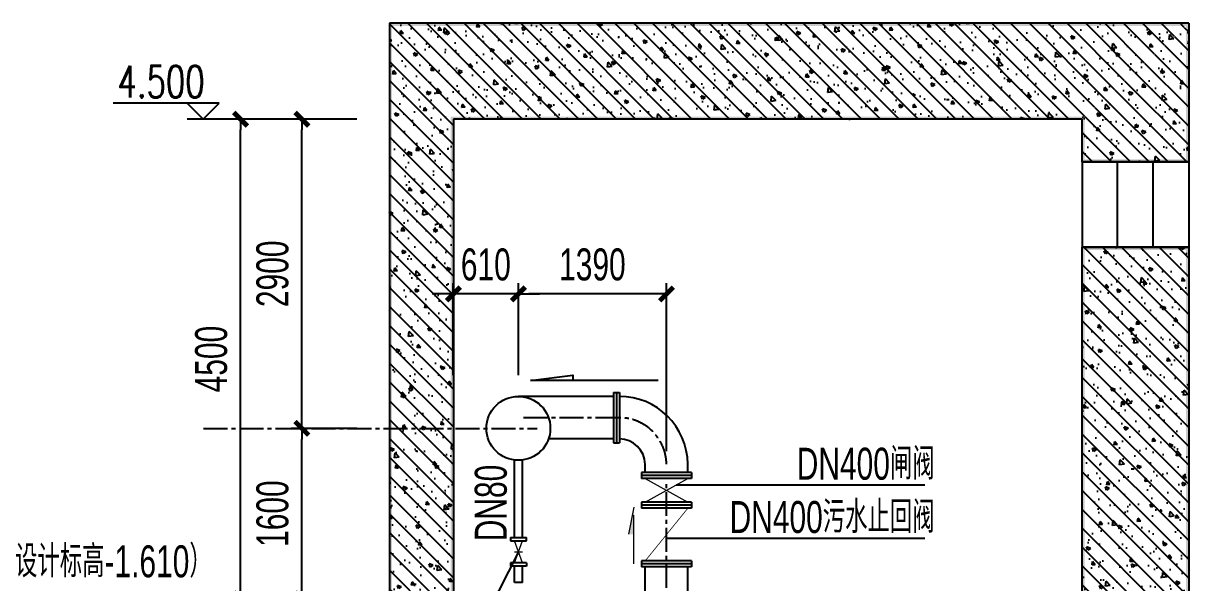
# Model space of a CAD drawing. Extents: x -316592 to 60787, y -138940 to -60306.
# Drawn here: x -6881 to 4054, y -98002 to -92754 of the extents above; entities that cross this region are included whole.
import ezdxf
from ezdxf.enums import TextEntityAlignment as Align

# ---------------------------------------------------------------- set-up
doc = ezdxf.new("R2010")
doc.units = 0
doc.header["$LTSCALE"] = 1000
doc.header["$MEASUREMENT"] = 0
doc.linetypes.add('CENTER2', pattern=[1.125, 0.75, -0.125, 0.125, -0.125])
for name, color, linetype in [('---GPS_废水管_DN', 74, 'Continuous'), ('DIM_ELEV', 4, 'Continuous'), ('DOTE', 8, 'Continuous'), ('PUB_DIM', 7, 'Continuous'), ('PUB_HATCH', 246, 'Continuous'), ('PUB_TEXT', 7, 'Continuous'), ('PUB_WALL', 9, 'Continuous'), ('WALL', 8, 'Continuous'), ('WINDOW', 8, 'Continuous'), ('管道', 4, 'Continuous')]:
    doc.layers.add(name, color=color, linetype=linetype)
doc.layers.add('S-DIM', color=4, linetype='Continuous', lineweight=15)
doc.styles.add('_TCH_DIM', font='simplex1.shx', dxfattribs={"bigfont": 'hztxt.shx'})
doc.styles.add('HZ', font='HZTXT_E.SHX', dxfattribs={"width": 0.7, "bigfont": 'HZTXT.SHX'})
doc.dimstyles.new('LZGPS', dxfattribs={"dimscale": 100, "dimtxt": 3, "dimasz": 1, "dimexe": 1, "dimexo": 2, "dimgap": 1.25, "dimtad": 1, "dimdec": 0, "dimzin": 0, "dimdsep": 46, "dimtxsty": 'HZ', "dimblk": '$dimbk', "dimcen": 2, "dimclrd": 256, "dimclre": 256, "dimazin": 0, "dimtfac": 1, "dimtdec": 0, "dimtix": 1, "dimtmove": 2, "dimatfit": 3, "dimfxl": 0, "dimtolj": 1, "dimtzin": 0, "dimarcsym": 0})
pattern_1 = [(135, (59427.77, -16686.73), (88.38835, 88.38835), []), (130, (59427.77, -16686.73), (-358.6301, -31.3761), [37.5, -412.5]), (185, (59427.77, -16686.73), (69.3757, 376.0961), [30, -330]), (79.5486, (59397.88, -16689.35), (-289.2547, 344.7198), [31.8701, -350.571]), (133.8158, (59427.77, -16586.73), (-533.6205, -82.7595), [56.25, -618.75]), (83.3644, (59383.3, -16593.63), (-467.3314, 487.059), [47.8051, -525.8565]), (188.8158, (59427.77, -16586.73), (-467.331, 487.0593), [45, -495]), (159, (59377.77, -16611.73), (-298.4535, -201.30945), [37.5, -412.5]), (214, (59377.77, -16611.73), (-121.6577, 362.575), [30, -330]), (108.5486, (59352.9, -16628.5), (-420.1113, 161.2652), [31.8701, -350.571]), (142.5, (59427.77, -16686.73), (-6.07993, 166.44693), [0, -326, 0, -335, 0, -331.25]), (172.5, (59427.77, -16686.73), (-131.53477, 197.20586), [0, -191, 0, -318.5, 0, -126.25]), (212.5, (59539.27, -16686.73), (-266.91122, -11.27744), [0, -125, 0, -390, 0, -517.5]), (222.5, (59589.27, -16686.73), (-291.5931, 50.0525), [0, -162.5, 0, -259, 0, -367.5])]

# ---------------------------------------------------------------- blocks, each defined once
blk = doc.blocks.new('$dimbk')
blk.add_line((0, 0), (-1, 0))
blk.add_lwpolyline([(-0.64, -0.64, 0.45, 0.45, 0), (0.64, 0.64, 0.45, 0.45, 0)], format="xyseb")
blk = doc.blocks.new('*D34')
at = {"layer": 'Defpoints', "color": 0}
for p in [(-4842, -93654), (-4128, -93654), (-4128, -98154)]:
    blk.add_point(p, dxfattribs=at)
at = {"layer": 'PUB_DIM', "lineweight": -2}
for p, q in [((-4328, -93654), (-4942, -93654)), ((-4842, -98054), (-4842, -93754)), ((-4328, -98154), (-4942, -98154))]:
    blk.add_line(p, q, dxfattribs=at)
at = {"layer": 'PUB_DIM', "lineweight": -2, "xscale": 100, "yscale": 100, "zscale": 100}
for p, rotation in [((-4842, -93654), 90), ((-4842, -98154), 270)]:
    blk.add_blockref('$dimbk', p, dxfattribs=dict(at, rotation=rotation))
at = {"layer": 'PUB_DIM', "color": 0, "insert": (-5117, -95904), "char_height": 300, "attachment_point": 5, "rotation": 90, "style": 'HZ'}
blk.add_mtext('\\A1;4500', dxfattribs=at)
blk = doc.blocks.new('*D36')
at = {"layer": 'Defpoints', "color": 0}
for p in [(-4267, -93654), (-3552, -93654), (-3552, -96554)]:
    blk.add_point(p, dxfattribs=at)
at = {"layer": 'PUB_DIM', "lineweight": -2}
for p, q in [((-3752, -93654), (-4367, -93654)), ((-4267, -96454), (-4267, -93754)), ((-3752, -96554), (-4367, -96554))]:
    blk.add_line(p, q, dxfattribs=at)
at = {"layer": 'PUB_DIM', "lineweight": -2, "xscale": 100, "yscale": 100, "zscale": 100}
for p, rotation in [((-4267, -93654), 90), ((-4267, -96554), 270)]:
    blk.add_blockref('$dimbk', p, dxfattribs=dict(at, rotation=rotation))
at = {"layer": 'PUB_DIM', "color": 0, "insert": (-4542, -95104), "char_height": 300, "attachment_point": 5, "rotation": 90, "style": 'HZ'}
blk.add_mtext('\\A1;2900', dxfattribs=at)
blk = doc.blocks.new('*D37')
at = {"layer": 'Defpoints', "color": 0}
for p in [(-4267, -96554), (-3552, -96554), (-3552, -98154)]:
    blk.add_point(p, dxfattribs=at)
at = {"layer": 'PUB_DIM', "lineweight": -2}
for p, q in [((-3752, -96554), (-4367, -96554)), ((-4267, -98054), (-4267, -96654)), ((-3752, -98154), (-4367, -98154))]:
    blk.add_line(p, q, dxfattribs=at)
at = {"layer": 'PUB_DIM', "lineweight": -2, "xscale": 100, "yscale": 100, "zscale": 100}
for p, rotation in [((-4267, -96554), 90), ((-4267, -98154), 270)]:
    blk.add_blockref('$dimbk', p, dxfattribs=dict(at, rotation=rotation))
at = {"layer": 'PUB_DIM', "color": 0, "insert": (-4542, -97354), "char_height": 300, "attachment_point": 5, "rotation": 90, "style": 'HZ'}
blk.add_mtext('\\A1;1600', dxfattribs=at)
blk = doc.blocks.new('$WINLIB2D$00000001')
at = {"color": 0}
for points in [[(-0.5, 0.5), (-0.5, -0.5)], [(-0.5, 0.5), (0.5, 0.5)], [(0.5, -0.5), (0.5, 0.5)], [(0.5, 0.167), (-0.5, 0.167)], [(0.5, -0.167), (-0.5, -0.167)], [(-0.5, -0.5), (0.5, -0.5)]]:
    blk.add_lwpolyline(points, dxfattribs=at)
blk = doc.blocks.new('_ARROW2')
blk.add_line((-600, 0), (600, 0))
blk.add_lwpolyline([(600, 0), (202, 50), (202, 0)])
blk.add_solid([(202, 50), (202, 0), (600, 0), (202, 50)])
blk = doc.blocks.new('*D120')
at = {"layer": '---GPS_废水管_DN', "lineweight": -2}
for p, q in [((-2846, -96054), (-2846, -95193)), ((-2236, -96054), (-2236, -95193)), ((-2946, -95293), (-3046, -95293)), ((-2236, -95293), (-2846, -95293)), ((-2136, -95293), (-2036, -95293))]:
    blk.add_line(p, q, dxfattribs=at)
at = {"layer": 'Defpoints', "color": 0}
for p in [(-2846, -95293), (-2846, -96254), (-2236, -96254)]:
    blk.add_point(p, dxfattribs=at)
at = {"layer": '---GPS_废水管_DN', "lineweight": -2, "xscale": 100, "yscale": 100, "zscale": 100}
blk.add_blockref('$dimbk', (-2846, -95293), dxfattribs=at)
at = {"layer": '---GPS_废水管_DN', "lineweight": -2, "xscale": 100, "yscale": 100, "zscale": 100, "rotation": 180}
blk.add_blockref('$dimbk', (-2236, -95293), dxfattribs=at)
at = {"layer": '---GPS_废水管_DN', "color": 0, "insert": (-2541, -95018), "char_height": 300, "attachment_point": 5, "style": 'HZ'}
blk.add_mtext('\\A1;610', dxfattribs=at)
blk = doc.blocks.new('*D125')
at = {"layer": '---GPS_废水管_DN', "lineweight": -2}
for p, q in [((-2236, -96054), (-2236, -95193)), ((-846, -96768), (-846, -95193)), ((-946, -95293), (-2136, -95293))]:
    blk.add_line(p, q, dxfattribs=at)
at = {"layer": 'Defpoints', "color": 0}
for p in [(-2236, -95293), (-2236, -96254), (-846, -96968)]:
    blk.add_point(p, dxfattribs=at)
at = {"layer": '---GPS_废水管_DN', "lineweight": -2, "xscale": 100, "yscale": 100, "zscale": 100, "rotation": 180}
blk.add_blockref('$dimbk', (-2236, -95293), dxfattribs=at)
at = {"layer": '---GPS_废水管_DN', "lineweight": -2, "xscale": 100, "yscale": 100, "zscale": 100}
blk.add_blockref('$dimbk', (-846, -95293), dxfattribs=at)
at = {"layer": '---GPS_废水管_DN', "color": 0, "insert": (-1541, -95018), "char_height": 300, "attachment_point": 5, "style": 'HZ'}
blk.add_mtext('\\A1;1390', dxfattribs=at)

msp = doc.modelspace()

# ---------------------------------------------------------------- hatches: boundary and pattern name
at = {"layer": 'PUB_HATCH'}
h = msp.add_hatch(dxfattribs=at)
h.set_pattern_fill('钢筋混凝土', color=256, scale=50, style=0)
h.set_pattern_definition(pattern_1)
h.paths.add_polyline_path([(-3420.9, -92778.8), (-2870.9, -93628.8), (-2845.9, -93653.8), (-2845.9, -98153.8), (-2870.9, -98178.8), (-3045.9, -98313.8), (-3420.9, -98393.8), (-3445.9, -98393.8), (-3445.9, -92753.8)])
h = msp.add_hatch(dxfattribs=at)
h.set_pattern_fill('钢筋混凝土', color=256, scale=50, style=0)
h.set_pattern_definition(pattern_1)
h.paths.add_polyline_path([(4029.1, -92778.8), (3079.1, -93628.8), (3054.1, -93653.8), (-2845.9, -93653.8), (-2870.9, -93628.8), (-3420.9, -92778.8), (-3445.9, -92753.8), (4054.1, -92753.8)])
h = msp.add_hatch(dxfattribs=at)
h.set_pattern_fill('钢筋混凝土', color=256, scale=50, style=0)
h.set_pattern_definition(pattern_1)
h.paths.add_polyline_path([(4029.1, -92778.8), (4054.1, -92753.8), (4054.1, -94054.6), (3054.1, -94054.6), (3054.1, -93653.8), (3079.1, -93628.8)])
h = msp.add_hatch(dxfattribs=at)
h.set_pattern_fill('钢筋混凝土', color=256, scale=50, style=0)
h.set_pattern_definition(pattern_1)
h.paths.add_polyline_path([(3079.1, -98178.8), (3054.1, -98153.8), (3054.1, -94854.6), (4054.1, -94854.6), (4054.1, -98393.8), (4029.1, -98393.8), (3387.4, -98313.8)])
at = {"layer": 'PUB_WALL'}
for points in [[(-3445.9, -92753.8), (-3445.9, -98393.8), (-3420.9, -98393.8), (-3420.9, -92778.8)], [(4054.1, -92753.8), (-3445.9, -92753.8), (-3420.9, -92778.8), (4029.1, -92778.8)], [(4054.1, -92753.8), (4054.1, -94054.6), (4029.1, -94029.6), (4029.1, -92778.8)], [(-2845.9, -93653.8), (-2845.9, -98153.8), (-2870.9, -98178.8), (-2870.9, -93628.8)], [(3054.1, -93653.8), (-2845.9, -93653.8), (-2870.9, -93628.8), (3079.1, -93628.8)], [(3054.1, -94054.6), (3054.1, -93653.8), (3079.1, -93628.8), (3079.1, -94029.6)], [(4054.1, -94054.6), (3054.1, -94054.6), (3079.1, -94029.6), (4029.1, -94029.6)], [(3054.1, -98153.8), (3054.1, -94854.6), (3079.1, -94879.6), (3079.1, -98178.8)], [(3054.1, -94854.6), (4054.1, -94854.6), (4029.1, -94879.6), (3079.1, -94879.6)], [(4054.1, -94854.6), (4054.1, -98393.8), (4029.1, -98393.8), (4029.1, -94879.6)]]:
    msp.add_hatch(color=256, dxfattribs=at).paths.add_polyline_path(points)
at = {"layer": 'S-DIM', "ltscale": 20}
msp.add_hatch(color=7, dxfattribs=at).paths.add_polyline_path([(-1151.6, -97547.6), (-1202.2, -97547.6), (-1151.6, -97294.9)])

# ---------------------------------------------------------------- linework, layer by layer
at = {"layer": '---GPS_废水管_DN'}
for p, q in [((1576.9, -97085.8), (-756.6, -97085.8)), ((1576.9, -97585.8), (-845.9, -97585.8)), ((-2235.9, -97713), (-2729, -98682.2))]:
    msp.add_line(p, q, dxfattribs=at)
at = {"layer": 'DIM_ELEV'}
for p, q in [((-5042.4, -93503.8), (-6037.3, -93503.8)), ((-5192.4, -93653.8), (-5342.4, -93503.8)), ((-5192.4, -93653.8), (-5042.4, -93503.8)), ((-4842.4, -93653.8), (-5342.4, -93653.8))]:
    msp.add_line(p, q, dxfattribs=at)
at = {"layer": 'DOTE', "color": 8, "linetype": 'CENTER2', "ltscale": 0.3}
for p, q in [((-5188.9, -96553.8), (-2059.8, -96553.8)), ((-1288.3, -96453.8), (-2222.1, -96453.8)), ((-845.9, -99401.2), (-845.9, -97058))]:
    msp.add_line(p, q, dxfattribs=at)
msp.add_arc((-1288.3, -96896.2), 442.4, 0.75286, 90, dxfattribs=at)
at = {"layer": 'S-DIM', "color": 7, "ltscale": 20}
for p, q in [((-1045.9, -97247.8), (-645.9, -97023.8)), ((-1045.9, -97023.8), (-645.9, -97247.8)), ((-1151.6, -97294.9), (-1202.2, -97547.6)), ((-1153.7, -97824.4), (-1153.7, -97369.5)), ((-2198.4, -97816.5), (-2273.4, -97609.5)), ((-2273.4, -97816.5), (-2198.4, -97609.5)), ((-2273.4, -97713), (-2198.4, -97713))]:
    msp.add_line(p, q, dxfattribs=at)
at = {"layer": 'S-DIM', "color": 7, "ltscale": 20, "const_width": 7.22}
msp.add_lwpolyline([(-1045.9, -97797.8), (-645.9, -97303.8)], dxfattribs=at)
at = {"layer": 'WALL'}
for p, q in [((-3445.9, -92753.8), (-3445.9, -98393.8)), ((4054.1, -92753.8), (-3445.9, -92753.8)), ((4054.1, -92753.8), (4054.1, -94054.6)), ((-2845.9, -93653.8), (-2845.9, -98153.8)), ((3054.1, -93653.8), (-2845.9, -93653.8)), ((3054.1, -94054.6), (3054.1, -93653.8)), ((4054.1, -94054.6), (3054.1, -94054.6)), ((3054.1, -98153.8), (3054.1, -94854.6)), ((3054.1, -94854.6), (4054.1, -94854.6)), ((4054.1, -94854.6), (4054.1, -98393.8))]:
    msp.add_line(p, q, dxfattribs=at)
at = {"layer": '管道'}
for p, q in [((-1344.3, -96217.8), (-1288.3, -96217.8)), ((-1344.3, -96217.8), (-1344.3, -96689.8)), ((-1316.3, -96217.8), (-1316.3, -96689.8)), ((-1288.3, -96217.8), (-1288.3, -96689.8)), ((-1344.3, -96253.8), (-2235.9, -96253.8)), ((-1344.3, -96653.8), (-1940.1, -96653.8)), ((-1344.3, -96689.8), (-1288.3, -96689.8)), ((-2273.4, -97579.5), (-2273.4, -96851.5)), ((-2198.4, -97579.5), (-2198.4, -96851.5)), ((-1081.9, -96967.8), (-1081.9, -97023.8)), ((-609.9, -96967.8), (-1081.9, -96967.8)), ((-1045.9, -96967.8), (-1045.9, -96891.9)), ((-645.9, -96967.8), (-645.9, -96891.9)), ((-609.9, -96967.8), (-609.9, -97023.8)), ((-609.9, -96995.8), (-1081.9, -96995.8)), ((-609.9, -97023.8), (-1081.9, -97023.8)), ((-1081.9, -97247.8), (-1081.9, -97303.8)), ((-609.9, -97247.8), (-1081.9, -97247.8)), ((-609.9, -97275.8), (-1081.9, -97275.8)), ((-609.9, -97303.8), (-1081.9, -97303.8)), ((-609.9, -97247.8), (-609.9, -97303.8)), ((-2310.9, -97579.5), (-2160.9, -97579.5)), ((-2310.9, -97579.5), (-2310.9, -97609.5)), ((-2310.9, -97609.5), (-2160.9, -97609.5)), ((-2160.9, -97609.5), (-2160.9, -97579.5)), ((-2160.9, -97816.5), (-2310.9, -97816.5)), ((-2310.9, -97816.5), (-2310.9, -97846.5)), ((-2160.9, -97846.5), (-2310.9, -97846.5)), ((-2273.4, -98000.1), (-2273.4, -97846.5)), ((-2198.4, -98000.1), (-2198.4, -97846.5)), ((-2160.9, -97816.5), (-2160.9, -97846.5)), ((-1081.9, -97797.8), (-1081.9, -97853.8)), ((-609.9, -97797.8), (-1081.9, -97797.8)), ((-609.9, -97825.8), (-1081.9, -97825.8)), ((-609.9, -97853.8), (-1081.9, -97853.8)), ((-1045.9, -98768.9), (-1045.9, -97853.8)), ((-645.9, -98768.9), (-645.9, -97853.8)), ((-609.9, -97797.8), (-609.9, -97853.8)), ((-2198.4, -98000.1), (-2273.4, -98000.1))]:
    msp.add_line(p, q, dxfattribs=at)
msp.add_circle((-2235.9, -96553.8), 300, dxfattribs=at)
for radius, start in [(642.4, 0.62477), (242.4, 1.01709)]:
    msp.add_arc((-1288.3, -96896.2), radius, start, 90, dxfattribs=at)

# ---------------------------------------------------------------- block references
at = {"layer": '---GPS_废水管_DN', "xscale": -1}
msp.add_blockref('_ARROW2', (-1522.9, -96103.8), dxfattribs=at)
at = {"layer": 'WINDOW', "xscale": 800, "yscale": -1000, "zscale": -800, "rotation": 270}
msp.add_blockref('$WINLIB2D$00000001', (3554.1, -94454.6), dxfattribs=at)

# ---------------------------------------------------------------- texts
at = {"layer": '---GPS_废水管_DN', "style": 'HZ', "width": 0.7}
for s, p in [('DN400闸阀', (376.3, -97035.8)), ('DN400污水止回阀', (-253.7, -97535.8))]:
    msp.add_text(s, height=300, dxfattribs=at).set_placement(p)
msp.add_text('DN80', height=300, rotation=90, dxfattribs=at).set_placement((-2494.8, -97254.2), align=Align.MIDDLE)
at = {"layer": 'PUB_TEXT'}
for s, style, width, p in [('4.500', '_TCH_DIM', 0.705882, (-5996.9, -93451.3)), ('%%P0.000（相对遂道设计标高-1.610）', 'HZ', 0.7, (-8865.8, -97951.3))]:
    msp.add_text(s, height=300, dxfattribs=dict(at, style=style, width=width)).set_placement(p)

# ---------------------------------------------------------------- dimensions: what is measured, and where the dimension line sits
at = {"layer": '---GPS_废水管_DN'}
for base, p1, p2, picture, middle in [((-2845.9, -95293.2), (-2235.9, -96253.8), (-2845.9, -96253.8), '*D120', (-2540.9, -95018.2)), ((-2235.9, -95293.2), (-845.9, -96967.8), (-2235.9, -96253.8), '*D125', (-1540.9, -95018.2))]:
    dim = msp.add_linear_dim(base=base, p1=p1, p2=p2, dimstyle='LZGPS', dxfattribs=at)
    dim.commit()
    dim.dimension.update_dxf_attribs({"geometry": picture, "text_midpoint": middle})
at = {"layer": 'PUB_DIM'}
for p1, p2, picture, middle in [((-4128, -98153.8), (-4128, -93653.8), '*D34', (-5117.4, -95903.8)), ((-3552.3, -96553.8), (-3552.3, -93653.8), '*D36', (-4541.7, -95103.8)), ((-3552.3, -98153.8), (-3552.3, -96553.8), '*D37', (-4541.7, -97353.8))]:
    dim = msp.add_aligned_dim(p1=p1, p2=p2, distance=714.3, dimstyle='LZGPS', dxfattribs=at)
    dim.commit()
    dim.dimension.update_dxf_attribs({"geometry": picture, "text_midpoint": middle})

doc.saveas('drawing.dxf')
